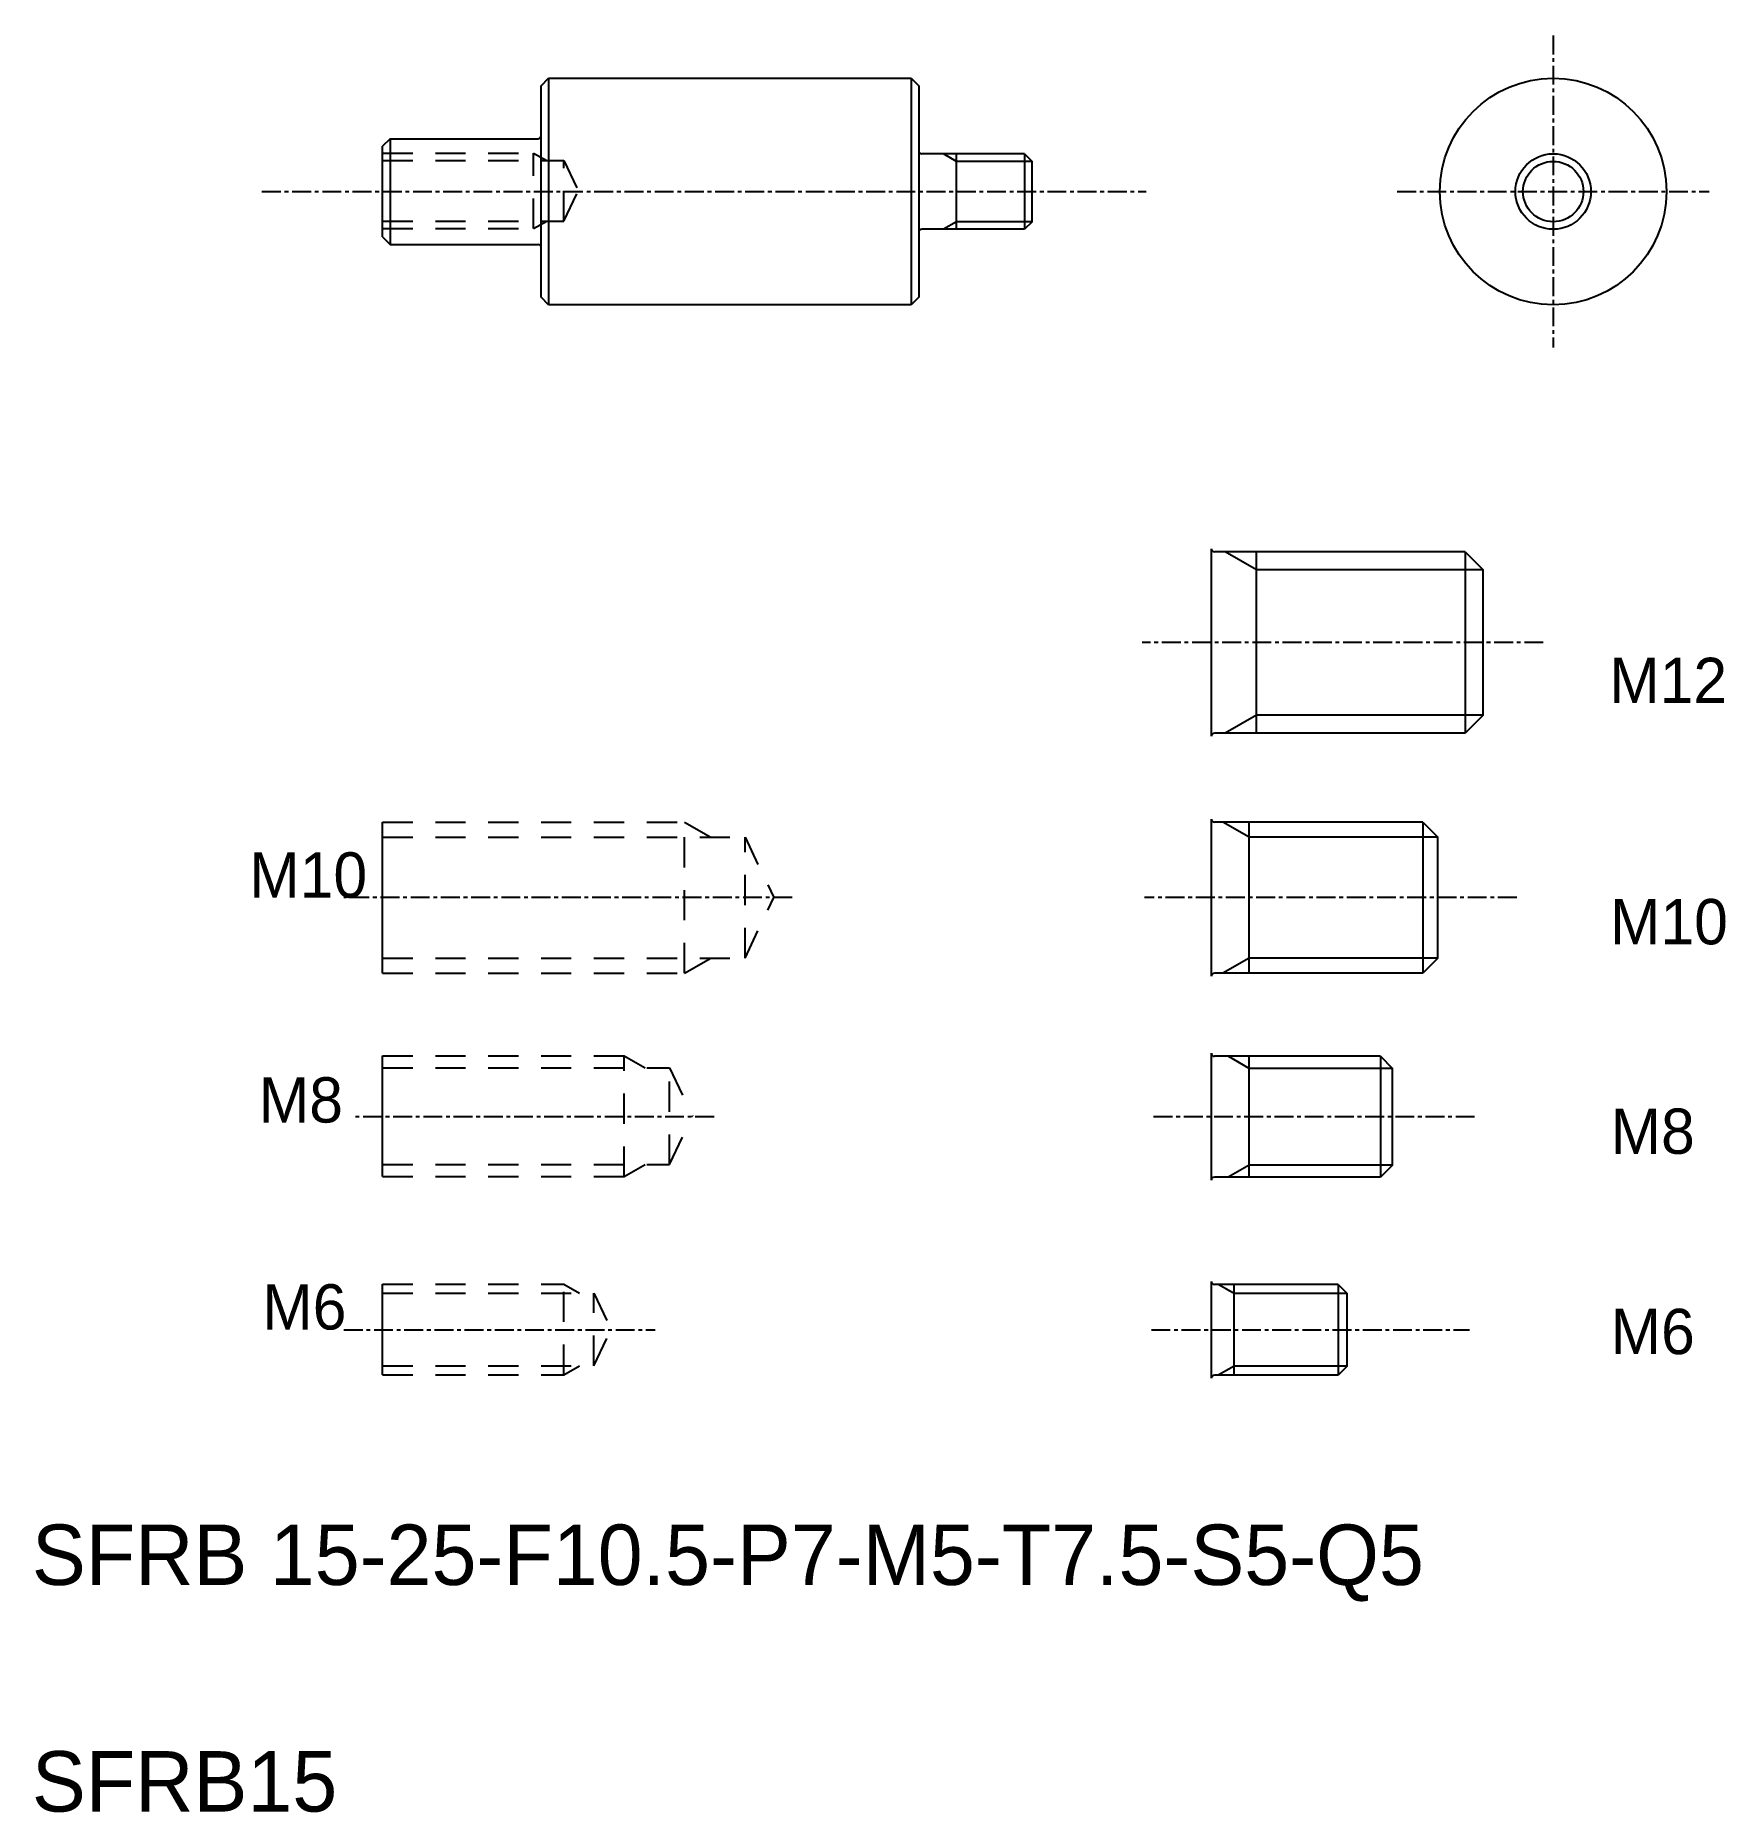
# Model space of a CAD drawing. Extents: x 96 to 208, y 57 to 174.
import ezdxf

# ---------------------------------------------------------------- set-up
doc = ezdxf.new("R2010")
doc.units = 0
doc.linetypes.add('CENTER', pattern=[2, 1.25, -0.25, 0.25, -0.25])
doc.linetypes.add('DASHED', pattern=[3.5, 2, -1.5])
doc.layers.get('0').update_dxf_attribs({"linetype": 'CONTINUOUS'})
doc.layers.add('CENTER', color=1, linetype='CENTER')

msp = doc.modelspace()

# ---------------------------------------------------------------- linework, layer by layer
for p, q in [((129.1, 170.96), (129.6, 171.46)), ((129.1, 156.96), (129.1, 170.96)), ((129.6, 171.46), (129.6, 156.46)), ((129.6, 171.46), (153.6, 171.46)), ((153.6, 171.46), (153.6, 156.46)), ((153.6, 171.46), (154.1, 170.96)), ((154.1, 170.96), (154.1, 156.96)), ((119.1, 167.46), (118.6, 166.96)), ((129.6, 167.71), (129.6, 167.71)), ((118.6, 160.96), (118.6, 166.96)), ((156.6, 161.46), (156.6, 166.46)), ((161.1, 166.46), (161.6, 165.96)), ((161.6, 161.96), (161.6, 165.96)), ((129.6, 163.96), (129.6, 163.96)), ((161.6, 161.96), (161.1, 161.46)), ((118.6, 160.96), (119.1, 160.46)), ((129.6, 156.46), (129.1, 156.96)), ((153.6, 156.46), (129.6, 156.46)), ((154.1, 156.96), (153.6, 156.46)), ((176.47, 128.11), (176.47, 140.11)), ((190.27, 140.11), (191.47, 138.91)), ((191.47, 129.31), (191.47, 138.91)), ((191.47, 129.31), (190.27, 128.11)), ((118.6, 112.22), (118.6, 122.22)), ((175.97, 112.22), (175.97, 122.22)), ((187.47, 122.22), (188.47, 121.22)), ((188.47, 113.22), (188.47, 121.22)), ((188.47, 113.22), (187.47, 112.22)), ((118.6, 98.75), (118.6, 106.75)), ((175.97, 98.72), (175.97, 106.72)), ((184.67, 106.72), (185.47, 105.92)), ((185.47, 99.52), (185.47, 105.92)), ((185.47, 99.52), (184.67, 98.72)), ((118.6, 85.63), (118.6, 91.63)), ((174.97, 85.61), (174.97, 91.61)), ((181.87, 91.61), (182.47, 91.01)), ((182.47, 86.21), (182.47, 91.01)), ((182.47, 86.21), (181.87, 85.61))]:
    msp.add_line(p, q)
at = {"color": 7}
for p, q in [((119.1, 167.46), (119.1, 160.46)), ((161.1, 166.46), (161.1, 161.46))]:
    msp.add_line(p, q, dxfattribs=at)
at = {"linetype": 'CONTINUOUS'}
for p, q in [((119.1, 167.46), (128.9, 167.46)), ((161.1, 166.46), (154.3, 166.46)), ((161.1, 161.46), (154.3, 161.46)), ((119.1, 160.46), (128.9, 160.46)), ((173.47, 127.91), (173.47, 140.31)), ((173.47, 112.02), (173.47, 122.42)), ((173.47, 98.52), (173.47, 106.92)), ((173.47, 85.41), (173.47, 91.81))]:
    msp.add_line(p, q, dxfattribs=at)
at = {"color": 3, "linetype": 'DASHED'}
for p, q in [((118.6, 166.51), (128.6, 166.51)), ((118.6, 166.01), (130.6, 166.01)), ((128.6, 161.51), (128.6, 166.51)), ((128.6, 166.51), (129.47, 166.01)), ((130.6, 166.01), (131.55, 164.01)), ((130.6, 162.01), (130.6, 166.01)), ((130.6, 162.01), (131.55, 164.01)), ((118.6, 162.01), (130.6, 162.01)), ((118.6, 161.51), (128.6, 161.51)), ((128.6, 161.51), (129.47, 162.01)), ((118.6, 122.22), (138.6, 122.22)), ((118.6, 121.22), (142.6, 121.22)), ((138.6, 112.22), (138.6, 122.22)), ((138.6, 122.22), (140.33, 121.22)), ((142.6, 121.22), (144.5, 117.22)), ((142.6, 113.22), (142.6, 121.22)), ((142.6, 113.22), (144.5, 117.22)), ((118.6, 113.22), (142.6, 113.22)), ((138.6, 112.22), (140.33, 113.22)), ((118.6, 112.22), (138.6, 112.22)), ((118.6, 106.75), (134.6, 106.75)), ((118.6, 105.95), (137.6, 105.95)), ((134.6, 98.75), (134.6, 106.75)), ((134.6, 106.75), (135.99, 105.95)), ((137.6, 99.55), (137.6, 105.95)), ((137.6, 105.95), (139.12, 102.75)), ((137.6, 99.55), (139.12, 102.75)), ((118.6, 99.55), (137.6, 99.55)), ((134.6, 98.75), (135.99, 99.55)), ((118.6, 98.75), (134.6, 98.75)), ((118.6, 91.63), (130.6, 91.63)), ((118.6, 91.03), (132.6, 91.03)), ((130.6, 91.63), (131.64, 91.03)), ((130.6, 85.63), (130.6, 91.63)), ((132.6, 91.03), (133.74, 88.63)), ((132.6, 86.23), (132.6, 91.03)), ((132.6, 86.23), (133.74, 88.63)), ((118.6, 86.23), (132.6, 86.23)), ((130.6, 85.63), (131.64, 86.23)), ((118.6, 85.63), (130.6, 85.63))]:
    msp.add_line(p, q, dxfattribs=at)
at = {"color": 3}
for p, q in [((156.6, 165.96), (155.73, 166.46)), ((156.6, 161.96), (155.73, 161.46))]:
    msp.add_line(p, q, dxfattribs=at)
at = {"color": 3, "linetype": 'CONTINUOUS'}
for p, q in [((161.6, 165.96), (156.6, 165.96)), ((161.6, 161.96), (156.6, 161.96)), ((176.47, 138.91), (174.39, 140.11)), ((191.47, 138.91), (176.47, 138.91)), ((176.47, 129.31), (174.39, 128.11)), ((191.47, 129.31), (176.47, 129.31)), ((175.97, 121.22), (174.24, 122.22)), ((188.47, 121.22), (175.97, 121.22)), ((175.97, 113.22), (174.24, 112.22)), ((188.47, 113.22), (175.97, 113.22)), ((175.97, 105.92), (174.58, 106.72)), ((185.47, 105.92), (175.97, 105.92)), ((175.97, 99.52), (174.58, 98.72)), ((185.47, 99.52), (175.97, 99.52)), ((174.97, 91.01), (173.93, 91.61)), ((174.97, 91.01), (174.45, 91.31)), ((182.47, 91.01), (174.97, 91.01)), ((174.97, 86.21), (173.93, 85.61)), ((182.47, 86.21), (174.97, 86.21))]:
    msp.add_line(p, q, dxfattribs=at)
at = {"color": 7, "linetype": 'CONTINUOUS'}
for p, q in [((190.27, 140.11), (173.67, 140.11)), ((190.27, 140.11), (190.27, 128.11)), ((190.27, 128.11), (173.67, 128.11)), ((187.47, 122.22), (173.67, 122.22)), ((187.47, 122.22), (187.47, 112.22)), ((187.47, 112.22), (173.67, 112.22)), ((184.67, 106.72), (173.67, 106.72)), ((184.67, 106.72), (184.67, 98.72)), ((184.67, 98.72), (173.67, 98.72)), ((181.87, 91.61), (173.67, 91.61)), ((181.87, 91.61), (181.87, 85.61)), ((181.87, 85.61), (173.67, 85.61))]:
    msp.add_line(p, q, dxfattribs=at)
msp.add_circle((196.1, 163.96), 7.5)
msp.add_circle((196.1, 163.96), 2.5, dxfattribs=at)
at = {"color": 3, "linetype": 'CONTINUOUS'}
msp.add_circle((196.1, 163.96), 2, dxfattribs=at)
for centre, start, end in [((128.9, 167.66), 270, 0), ((154.3, 166.66), 180, 270), ((154.3, 161.26), 90, 180), ((128.9, 160.26), 0, 90)]:
    msp.add_arc(centre, 0.2, start, end)
at = {"linetype": 'CONTINUOUS'}
for centre, start, end in [((173.67, 140.31), 180, 270), ((173.67, 127.91), 90, 180), ((173.67, 122.42), 180, 270), ((173.67, 112.02), 90, 180), ((173.67, 106.92), 180, 270), ((173.67, 98.52), 90, 180), ((173.67, 91.81), 180, 270), ((173.67, 85.41), 90, 180)]:
    msp.add_arc(centre, 0.2, start, end, dxfattribs=at)
at = {"layer": 'CENTER', "color": 1, "linetype": 'CENTER'}
for p, q in [((196.1, 174.29), (196.1, 153.63)), ((110.62, 163.96), (169.15, 163.96)), ((185.77, 163.96), (206.42, 163.96)), ((195.44, 134.11), (168.88, 134.11)), ((145.72, 117.22), (116.05, 117.22)), ((193.69, 117.22), (169.05, 117.22)), ((140.56, 102.72), (116.58, 102.72)), ((190.9, 102.72), (169.5, 102.72)), ((116.04, 88.61), (136.66, 88.61)), ((169.5, 88.61), (190.55, 88.61))]:
    msp.add_line(p, q, dxfattribs=at)

# ---------------------------------------------------------------- texts
at = {"color": 7}
for s, p in [('M12', (199.81, 130.1)), ('M10', (109.78, 117.22)), ('M10', (199.86, 114.13)), ('M8', (110.41, 102.33)), ('M8', (199.9, 100.26)), ('M6', (110.64, 88.63)), ('M6', (199.9, 87))]:
    msp.add_text(s, height=3, dxfattribs=at).set_placement(p)
for s, p in [('SFRB 15-25-F10.5-P7-M5-T7.5-S5-Q5', (95.39, 71.72)), ('SFRB15', (95.39, 56.72))]:
    msp.add_text(s, height=4).set_placement(p)

doc.saveas('drawing.dxf')
